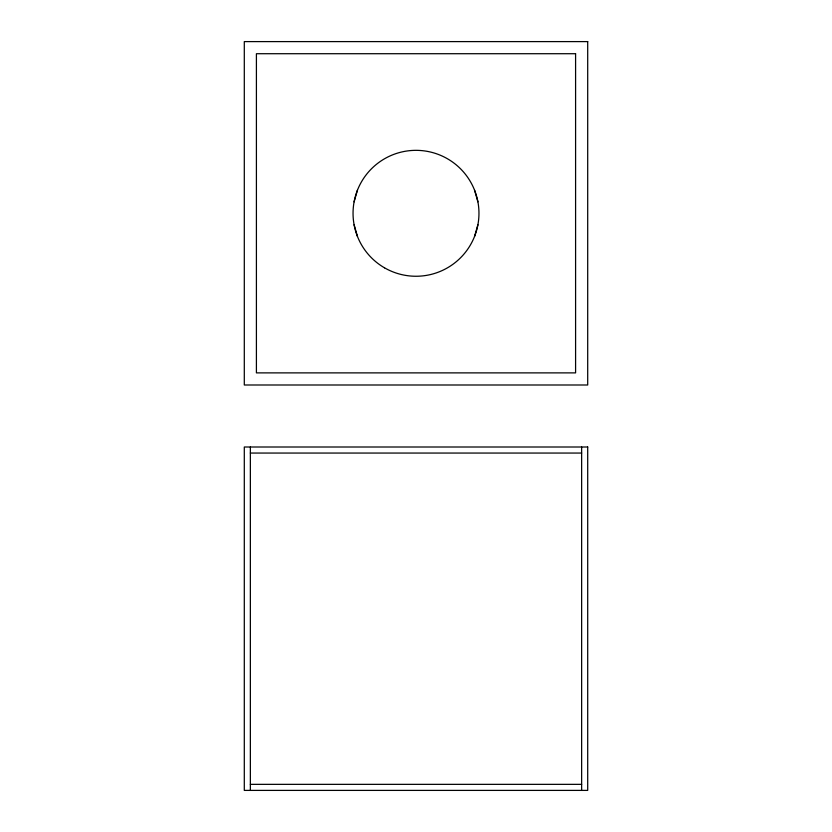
<?xml version="1.0" encoding="UTF-8"?>
<svg xmlns="http://www.w3.org/2000/svg" width="832" height="832" viewBox="0 0 832 832"><rect width="100%" height="100%" fill="white"/><g stroke="black" fill="none" stroke-linecap="round" stroke-linejoin="round"><path stroke-width="1.25" d="M354.099 201.843L357.469 190.122M477.901 224.754L474.531 236.475M250.359 453.055L581.641 453.055M250.359 784.347L581.641 784.347M474.531 190.122L477.901 201.843M357.469 236.475L354.099 224.754M581.641 447.002L581.641 790.4M250.359 447.002L250.359 790.4M587.704 41.6L244.296 41.6L244.296 384.998L587.704 384.998L587.704 41.6M575.588 53.716L256.412 53.716L256.412 372.882L575.588 372.882L575.588 53.716M587.704 447.002L244.296 447.002L244.296 790.4L587.704 790.4L587.704 447.002M384.519 267.821A62.962 62.962 0 0 0 478.962 213.304A62.962 62.962 0 0 0 384.519 158.777A62.962 62.962 0 0 0 384.519 267.821"/></g></svg>
